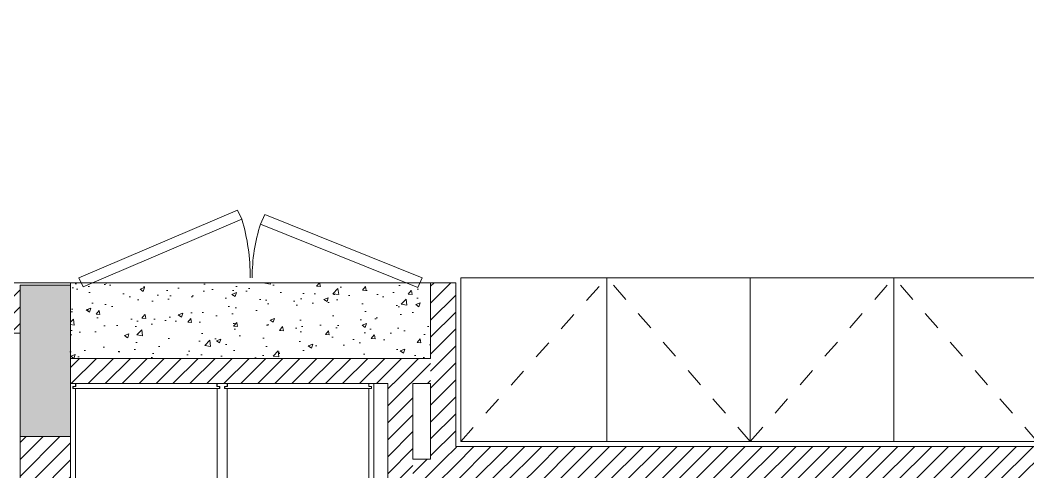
# Model space of a CAD drawing. Header units: millimetres. Extents: x -18512 to 101824, y -95768 to 52898.
# Drawn here: x 59908 to 63911, y -58628 to -56835 of the extents above; entities that cross this region are included whole.
import ezdxf

# ---------------------------------------------------------------- set-up
doc = ezdxf.new("R2010")
doc.units = ezdxf.units.MM
doc.header["$LTSCALE"] = 25
doc.linetypes.add('Dash 3mm', pattern=[6, 3, -3])
doc.layers.get('0').update_dxf_attribs({"color": 254, "lineweight": 0})
for name, color, linetype, lineweight in [('_FW_FUR_FIXED', 62, 'Continuous', 0), ('A-DOOR', 31, 'Continuous', 18), ('hatch', 252, 'Continuous', 0), ('I-WALL', 2, 'Continuous', 9), ('Q-CASE', 31, 'Continuous', 13), ('Q-CASE-HDLN', 31, 'Dash 3mm', 13), ('S-COLS', 6, 'Continuous', 9)]:
    doc.layers.add(name, color=color, linetype=linetype, lineweight=lineweight)
doc.layers.add('AR WALL HATCH', color=8, linetype='Continuous')
pattern_1 = [(45, (59229.075, -102497.31), (-33.67596, 33.67596), [])]

# ---------------------------------------------------------------- blocks, each defined once
blk = doc.blocks.new('A$C35FE7E75')
at = {"layer": 'A-DOOR', "color": 6, "lineweight": 18}
for p, q in [((-1379.6, 1565.6), (-1397, 1530)), ((-1379.6, 1565.6), (-749.2, 1297.3)), ((-50.4, 1568), (-675.3, 1316.8)), ((-33, 1530), (-50.4, 1568)), ((-1397, 1530), (-766.5, 1261.7)), ((-33, 1530), (-657.9, 1278.8)), ((-766.5, 1261.7), (-749.2, 1297.3)), ((-657.9, 1278.8), (-675.3, 1316.8)), ((-1505.1, 29.4), (-795.9, 297.6)), ((-794.3, 294.4), (-776.9, 258.8)), ((-694.7, 287.9), (-712.1, 249.9)), ((-20.8, 36.7), (-694.7, 287.9)), ((-1487.7, -6.2), (-778.5, 262)), ((-38.2, -1.3), (-712.1, 249.9)), ((-1487.7, -6.2), (-1505.1, 29.4)), ((-20.8, 36.7), (-38.2, -1.3))]:
    blk.add_line(p, q, dxfattribs=at)
for centre, radius, start, end in [((-1548.1, 1530), 832.2, 343.763, 0), ((-7.1, 1530), 701.4, 180, 197.6967), ((-1577.5, 29.4), 832.2, 0, 16.237), ((-43.9, 36.7), 701.4, 162.3033, 180)]:
    blk.add_arc(centre, radius, start, end, dxfattribs=at)
blk = doc.blocks.new('M_Tall Cabinet-Single Door_2_1 - 650-8794690-FIRST FLOOR PLAN_')
at = {"layer": 'Q-CASE'}
for p, q in [((308.7, 0), (-271.3, 0)), ((-271.3, 0), (-271.3, -650)), ((308.7, -650), (308.7, 0)), ((-271.3, -650), (308.7, -650))]:
    blk.add_line(p, q, dxfattribs=at)
at = {"layer": 'Q-CASE-HDLN'}
blk.add_line((-271.3, 0), (308.7, -650), dxfattribs=at)
blk = doc.blocks.new('M_Tall Cabinet-Single Door_2_1 - 650-8794498-FIRST FLOOR PLAN_')
at = {"layer": 'Q-CASE'}
for p, q in [((-266.3, 650), (303.7, 650)), ((-266.3, 0), (-266.3, 650)), ((303.7, 650), (303.7, 0)), ((303.7, 0), (-266.3, 0))]:
    blk.add_line(p, q, dxfattribs=at)
at = {"layer": 'Q-CASE-HDLN'}
blk.add_line((-266.3, 0), (303.7, 650), dxfattribs=at)
blk = doc.blocks.new('M_Tall Cabinet-Single Door_2_1 - 650-8794447-FIRST FLOOR PLAN_')
at = {"layer": 'Q-CASE'}
for p, q in [((303.7, 0), (-266.3, 0)), ((-266.3, 0), (-266.3, -650)), ((303.7, -650), (303.7, 0)), ((-266.3, -650), (303.7, -650))]:
    blk.add_line(p, q, dxfattribs=at)
at = {"layer": 'Q-CASE-HDLN'}
blk.add_line((-266.3, 0), (303.7, -650), dxfattribs=at)

msp = doc.modelspace()

# ---------------------------------------------------------------- hatches: boundary and pattern name
at = {"layer": 'AR WALL HATCH', "lineweight": 5}
h = msp.add_hatch(dxfattribs=at)
h.set_pattern_fill('ANSI31', color=256, scale=15, style=0)
h.set_pattern_definition(pattern_1)
h.paths.add_polyline_path([(59628.1, -58077.4), (59628.1, -57877.4), (59908.1, -57877.4), (59908.1, -58077.4)])
h.paths.add_polyline_path([(58568.1, -57877.4), (58568.1, -58077.4), (56333.1, -58077.4), (56333.1, -57877.4)])
h = msp.add_hatch(dxfattribs=at)
h.set_pattern_fill('ANSI31', color=256, scale=15, style=0)
h.set_pattern_definition(pattern_1)
h.paths.add_polyline_path([(61538.1, -57877.4), (61638.1, -57877.4), (61638.1, -58577.4), (61538.1, -58577.4), (61538.1, -58466.8)])
h = msp.add_hatch(dxfattribs=at)
h.set_pattern_fill('ANSI31', color=256, scale=15, style=0)
h.set_pattern_definition([(45, (59229.075, -102197.31), (-33.67596, 33.67596), [])])
h.paths.add_polyline_path([(60108.1, -58277.4), (60108.1, -58177.4), (61538.1, -58177.4), (61538.1, -58277.4)])
h = msp.add_hatch(dxfattribs=at)
h.set_pattern_fill('ANSI31', color=256, scale=15, style=0)
h.set_pattern_definition([(45, (59224.075, -102807.31), (-33.67596, 33.67596), [])])
h.paths.add_polyline_path([(61368.1, -58277.4), (61468.1, -58277.4), (61468.1, -58677.4), (61368.1, -58677.4)])
h = msp.add_hatch(dxfattribs=at)
h.set_pattern_fill('ANSI31', color=256, scale=15, style=0)
h.set_pattern_definition(pattern_1)
h.paths.add_polyline_path([(59908.1, -58487.4), (60108.1, -58487.4), (60108.1, -58820.4), (59908.1, -58820.4)])
h = msp.add_hatch(dxfattribs=at)
h.set_pattern_fill('ANSI31', color=256, scale=15, style=0)
h.set_pattern_definition(pattern_1)
h.paths.add_polyline_path([(61968.1, -58527.4), (61968.1, -58677.4), (61638.1, -58677.4), (61638.1, -58527.4), (61948.1, -58527.4)], flags=0)
h = msp.add_hatch(dxfattribs=at)
h.set_pattern_fill('ANSI31', color=256, scale=15, style=0)
h.set_pattern_definition(pattern_1)
h.paths.add_polyline_path([(61968.1, -58527.4), (65678.1, -58527.4), (65678.1, -58677.4), (65684.8, -58677.4), (65678.1, -58602.4), (65678.1, -58564.9), (65678.1, -58546.1), (65678.1, -58536.7), (65678.1, -58532), (65678.1, -58529.7), (65697.7, -58527.4), (65288.1, -58527.4), (65288.1, -58677.4), (61968.1, -58677.4)])
h = msp.add_hatch(dxfattribs=at)
h.set_pattern_fill('ANSI31', color=256, scale=15, style=0)
h.set_pattern_definition(pattern_1)
h.paths.add_polyline_path([(61638.1, -58577.4), (61638.1, -58677.4), (61468.1, -58677.4), (61468.1, -58579.9), (61593.4, -58577.4)])
at = {"layer": 'hatch', "ltscale": 25}
h = msp.add_hatch(dxfattribs=at)
h.set_pattern_fill('AR-CONC', color=256, angle=360)
h.set_pattern_definition([(50, (54909.08, -111863.07), (182.18467, -15.9391), [19.05, -209.55]), (355, (54909.08, -111863.07), (-35.2434, 191.05685), [15.24, -167.6406]), (100.45144, (54924.26, -111864.4), (146.94125, 175.11775), [16.19, -178.09024]), (46.1842, (54909.08, -111812.27), (271.079, -42.0423), [28.575, -314.325]), (96.63556, (54931.67, -111815.78), (237.4041, 247.4261), [24.285, -267.1356]), (351.18415, (54909.08, -111812.27), (237.4041, 247.4261), [22.86, -251.4597]), (21, (54934.48, -111824.97), (151.6144, -102.2652), [19.05, -209.55]), (326, (54934.48, -111824.97), (61.802, 184.18797), [15.24, -167.64]), (71.45144, (54947.11, -111833.5), (213.4164, 81.92277), [16.19, -178.08994]), (37.5, (54909.075, -111863.07), (3.0886, 84.55504), [0, -165.608, 0, -170.18, 0, -168.275]), (7.5, (54909.075, -111863.07), (66.81966, 100.18057), [0, -97.028, 0, -161.798, 0, -64.135]), (327.5, (54852.43, -111863.07), (135.590595, -5.72874), [0, -63.5, 0, -198.12, 0, -262.89]), (317.5, (54827.03, -111863.07), (148.12918, 25.4265), [0, -82.55, 0, -131.572, 0, -186.69])])
h.paths.add_polyline_path([(61538.1, -57877.4), (60108.1, -57877.4), (60108.1, -57989.7), (60108.1, -58077.4), (60108.1, -58177.4), (61538.1, -58177.4), (61538.1, -58105.1), (61538.1, -58037.4)])
at = {"layer": 'S-COLS', "lineweight": 5}
msp.add_hatch(color=252, dxfattribs=at).paths.add_polyline_path([(60108.1, -57887.4), (60108.1, -58487.4), (59908.1, -58487.4), (59908.1, -57887.4)], flags=0)

# ---------------------------------------------------------------- linework, layer by layer
at = {"layer": '_FW_FUR_FIXED'}
for points in [[(60108.1, -58277.4), (60128.1, -58277.4), (60128.1, -58289.1), (60117.6, -58289.1), (60117.6, -58297.6), (60128.1, -58297.6), (60128.1, -58849.4), (60108.1, -58849.4)], [(60118.1, -58297.4), (60700.6, -58297.4), (60700.6, -58289.4), (60689.6, -58289.4), (60689.6, -58277.4), (60129.1, -58277.4), (60129.1, -58289.4), (60118.1, -58289.4)], [(60690.6, -58277.4), (60730.6, -58277.4), (60730.6, -58289.1), (60720.1, -58289.1), (60720.1, -58297.6), (60730.6, -58297.6), (60730.6, -58849.4), (60690.6, -58849.4), (60690.6, -58297.6), (60701.1, -58297.6), (60701.1, -58289.1), (60690.6, -58289.1)], [(60720.6, -58297.4), (61303.6, -58297.4), (61303.6, -58289.4), (61292.6, -58289.4), (61292.6, -58277.4), (60731.6, -58277.4), (60731.6, -58289.4), (60720.6, -58289.4)], [(61313.1, -58277.4), (61293.1, -58277.4), (61293.1, -58289.1), (61303.6, -58289.1), (61303.6, -58297.6), (61293.1, -58297.6), (61293.1, -58849.4), (61313.1, -58849.4)]]:
    msp.add_lwpolyline(points, close=True, dxfattribs=at)
at = {"layer": 'hatch', "ltscale": 25}
msp.add_line((61538.1, -57877.4), (60108.1, -57877.4), dxfattribs=at)
at = {"layer": 'I-WALL'}
for p, q in [((61538.1, -58177.4), (61538.1, -57877.4)), ((61638.1, -57877.4), (61538.1, -57877.4)), ((61638.1, -57877.4), (61638.1, -58527.4)), ((60108.1, -58820.4), (60108.1, -57977.4)), ((59908.1, -58077.4), (59628.1, -58077.4)), ((59908.1, -58077.4), (59908.1, -58820.4)), ((61538.1, -58177.4), (60108.1, -58177.4)), ((60108.1, -58277.4), (61368.1, -58277.4)), ((61313.1, -58277.4), (61313.1, -58849.4)), ((61368.1, -58277.4), (61368.1, -58677.4)), ((61468.1, -58277.4), (61538.1, -58277.4)), ((61468.1, -58277.4), (61468.1, -58577.4)), ((61538.1, -58577.4), (61538.1, -58277.4)), ((59908.1, -58487.4), (60108.1, -58487.4)), ((61638.1, -58527.4), (65288.1, -58527.4)), ((61468.1, -58577.4), (61538.1, -58577.4))]:
    msp.add_line(p, q, dxfattribs=at)
msp.add_lwpolyline([(59628.1, -57877.4), (60108.1, -57877.4), (60108.1, -58487.4)], dxfattribs=at)
at = {"layer": 'S-COLS', "color": 8}
for p, q in [((59908.1, -57887.4), (59908.1, -58487.4)), ((59908.1, -57887.4), (60108.1, -57887.4)), ((60108.1, -58487.4), (59908.1, -58487.4))]:
    msp.add_line(p, q, dxfattribs=at)

# ---------------------------------------------------------------- block references
at = {"xscale": -1, "rotation": 180}
msp.add_blockref('A$C35FE7E75', (61538.1, -56327.4), dxfattribs=at)
at = {"layer": 'Q-CASE', "xscale": -1, "rotation": 180}
for name, p in [('M_Tall Cabinet-Single Door_2_1 - 650-8794690-FIRST FLOOR PLAN_', (61929.4, -58507.4)), ('M_Tall Cabinet-Single Door_2_1 - 650-8794447-FIRST FLOOR PLAN_', (63074.4, -58507.4))]:
    msp.add_blockref(name, p, dxfattribs=at)
at = {"layer": 'Q-CASE', "xscale": -1}
for p in [(62541.9, -58507.4), (63681.9, -58507.4)]:
    msp.add_blockref('M_Tall Cabinet-Single Door_2_1 - 650-8794498-FIRST FLOOR PLAN_', p, dxfattribs=at)

doc.saveas('drawing.dxf')
